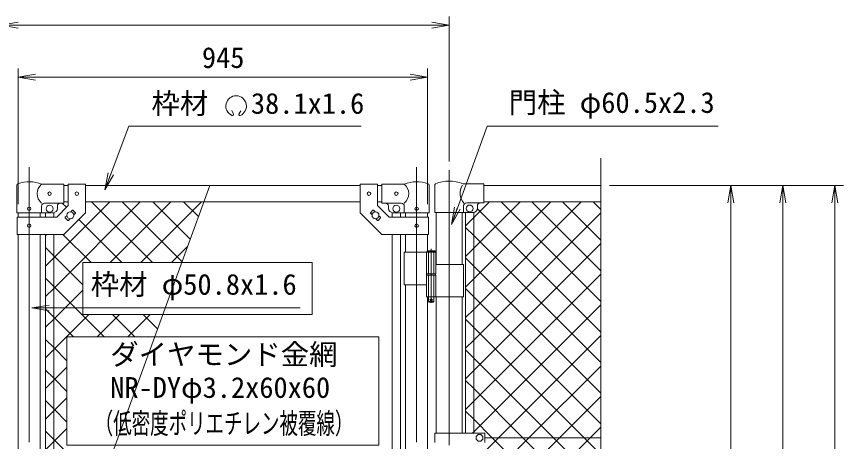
# Model space of a CAD drawing. Units: millimetres, scale not verified. Extents: x -4200 to 4200, y -2970 to 2970.
# Drawn here: x -2683 to -774, y 670 to 1651 of the extents above; entities that cross this region are included whole.
import ezdxf
from ezdxf.enums import TextEntityAlignment as Align

# ---------------------------------------------------------------- set-up
doc = ezdxf.new("R2010")
doc.units = ezdxf.units.MM
doc.header["$LTSCALE"] = 20
doc.linetypes.add('DASHED', pattern=[7.5, 6, -1.5])
doc.linetypes.add('USER1', pattern=[50.8, 31.75, -6.35, 6.35, -6.35])
for name, color, linetype, lineweight in [('0-1_D-BMK', 2, 'USER1', 13), ('0-2_D-STR1', 1, 'Continuous', 18), ('0-3_D-STR3', 3, 'Continuous', 13), ('0-7_D-STR-DIM', 7, 'Continuous', 9), ('0-8_0', 7, 'Continuous', 9), ('0-9_D-STR2', 7, 'Continuous', 9), ('0-A_D-STR-TXT', 7, 'Continuous', 9), ('0-B_Defpoints', 8, 'Continuous', 18)]:
    doc.layers.add(name, color=color, linetype=linetype, lineweight=lineweight)
doc.styles.add('ＭＳ ゴシック', font='')
doc.styles.get('ＭＳ ゴシック').set_extended_font_data('MS Gothic')

# ---------------------------------------------------------------- blocks, each defined once
blk = doc.blocks.new('_Open')
at = {"layer": '0-8_0'}
blk.add_line((-20, 3.33), (0, 0), dxfattribs=at)
blk.add_lwpolyline([(-20, -3.33), (0, 0), (-20, 0)], dxfattribs=at)

msp = doc.modelspace()

# ---------------------------------------------------------------- linework, layer by layer
at = {"layer": '0-1_D-BMK'}
for p, q in [((-2653.4, 1303.1), (-2653.4, -535.29)), ((-1759.2, 1303.1), (-1759.2, -535.29)), ((-1684.05, 1296.61), (-1684.05, -849.21)), ((-1725.78, 1114.79), (-1725.78, 989.9)), ((-1729.4, 996.87), (-1722.15, 996.87))]:
    msp.add_line(p, q, dxfattribs=at)
at = {"layer": '0-2_D-STR1'}
for p, q in [((-2573.4, 1261.37), (-2563.4, 1261.37)), ((-2523.4, 1261.37), (-1889.2, 1261.37)), ((-1849.2, 1261.37), (-1839.2, 1261.37)), ((-1604.05, 1261.37), (-1334.05, 1261.37)), ((-2573.4, 1223.37), (-2563.4, 1223.37)), ((-2523.4, 1223.37), (-1889.2, 1223.37)), ((-1849.2, 1223.37), (-1839.2, 1223.37)), ((-1604.05, 1223.37), (-1334.05, 1223.37)), ((-2678.8, 1198.37), (-2678.8, 1188.32)), ((-2628, 1198.37), (-2628, 1188.32)), ((-1784.6, 1198.37), (-1784.6, 1188.32)), ((-1733.8, 1198.37), (-1733.8, 1188.32)), ((-1714.3, 1199.07), (-1714.3, 1078.87)), ((-1653.8, 1199.07), (-1653.8, 1078.87)), ((-2678.8, 1148.32), (-2678.8, 411.37)), ((-2628, 1148.32), (-2628, 411.37)), ((-1784.6, 1148.32), (-1784.6, 1106.87)), ((-1733.8, 1148.32), (-1733.8, 1109.87)), ((-1784.6, 1031.87), (-1784.6, 411.37)), ((-1733.8, 1003.87), (-1733.8, 411.37)), ((-1714.3, 1003.87), (-1714.3, 688.87)), ((-1653.8, 1003.87), (-1653.8, 688.87))]:
    msp.add_line(p, q, dxfattribs=at)
at = {"layer": '0-3_D-STR3'}
for p, q in [((-2681.95, 1198.37), (-2681.95, 1262.06)), ((-2573.4, 1264.37), (-2624.85, 1264.37)), ((-2573.4, 1264.37), (-2573.4, 1220.37)), ((-2563.4, 1264.57), (-2563.4, 1214.89)), ((-2563.4, 1264.57), (-2523.4, 1264.57)), ((-2523.4, 1264.57), (-2523.4, 1198.32)), ((-1889.2, 1264.57), (-1889.2, 1198.32)), ((-1849.2, 1264.57), (-1889.2, 1264.57)), ((-1849.2, 1264.57), (-1849.2, 1214.89)), ((-1839.2, 1264.37), (-1787.75, 1264.37)), ((-1839.2, 1264.37), (-1839.2, 1220.37)), ((-1730.65, 1198.37), (-1730.65, 1262.06)), ((-1717.45, 1261.92), (-1717.45, 1199.07)), ((-1652.91, 1265.07), (-1604.05, 1265.07)), ((-1604.05, 1221.07), (-1604.05, 1265.07)), ((-2624.85, 1198.37), (-2624.85, 1213.37)), ((-2573.4, 1220.37), (-2617.85, 1220.37)), ((-2589.96, 1188.32), (-2563.4, 1214.89)), ((-2588.4, 1213.37), (-2588.4, 1208.37)), ((-2557.52, 1200.27), (-2553.8, 1203.98)), ((-2552.39, 1203.98), (-2546.73, 1198.33)), ((-1860.21, 1203.98), (-1865.86, 1198.33)), ((-1855.08, 1200.27), (-1858.79, 1203.98)), ((-1822.63, 1188.32), (-1849.2, 1214.89)), ((-1839.2, 1220.37), (-1794.75, 1220.37)), ((-1824.2, 1213.37), (-1824.2, 1208.37)), ((-1787.75, 1198.37), (-1787.75, 1213.37)), ((-1650.65, 1214.07), (-1650.65, 1199.07)), ((-1643.65, 1221.07), (-1604.05, 1221.07)), ((-1619.05, 1209.07), (-1619.05, 1214.07)), ((-2681.95, 1198.37), (-2624.85, 1198.37)), ((-2681.1, 1188.32), (-2589.96, 1188.32)), ((-2681.1, 1188.32), (-2681.1, 1148.32)), ((-2624.85, 1198.37), (-2598.4, 1198.37)), ((-2615.9, 1198.37), (-2615.9, 1188.32)), ((-2596.9, 1198.37), (-2596.9, 1188.32)), ((-2570.06, 1187.72), (-2566.35, 1191.44)), ((-2570.06, 1186.31), (-2564.41, 1180.65)), ((-2562.99, 1180.65), (-2559.28, 1184.37)), ((-2550.44, 1193.2), (-2546.73, 1196.91)), ((-1862.15, 1193.2), (-1865.86, 1196.91)), ((-1849.6, 1180.65), (-1853.32, 1184.37)), ((-1842.53, 1186.31), (-1848.19, 1180.65)), ((-1842.53, 1187.72), (-1846.24, 1191.44)), ((-1731.5, 1188.32), (-1822.63, 1188.32)), ((-1815.7, 1198.37), (-1815.7, 1188.32)), ((-1787.75, 1198.37), (-1814.2, 1198.37)), ((-1796.7, 1198.37), (-1796.7, 1188.32)), ((-1730.65, 1198.37), (-1787.75, 1198.37)), ((-1731.5, 1188.32), (-1731.5, 1148.32)), ((-1717.45, 1199.07), (-1629.05, 1199.07)), ((-1646.55, 1199.07), (-1646.55, 688.87)), ((-1627.55, 1199.07), (-1627.55, 688.87)), ((-2615.9, 1148.32), (-2615.9, 413.87)), ((-2596.9, 1148.32), (-2596.9, 413.87)), ((-1815.7, 1148.32), (-1815.7, 413.87)), ((-1796.7, 1148.32), (-1796.7, 413.87)), ((-1715.78, 1108.87), (-1735.78, 1108.87)), ((-1734.78, 1109.87), (-1716.78, 1109.87)), ((-1715.78, 1108.87), (-1716.78, 1109.87)), ((-1715.78, 1108.87), (-1715.78, 1106.87)), ((-1787.75, 1106.87), (-1787.75, 1031.87)), ((-1787.75, 1106.87), (-1714.98, 1106.87)), ((-1736.58, 1106.87), (-1736.58, 1056.87)), ((-1714.98, 1106.87), (-1714.98, 1056.87)), ((-1714.98, 1078.87), (-1650.75, 1078.87)), ((-1650.75, 1078.87), (-1650.75, 1003.87)), ((-1736.58, 1056.87), (-1714.98, 1056.87)), ((-1736.58, 1053.87), (-1714.98, 1053.87)), ((-1736.58, 1053.87), (-1736.58, 1003.87)), ((-1736.28, 1056.87), (-1736.28, 1053.87)), ((-1736.28, 1053.87), (-1715.28, 1053.87)), ((-1715.28, 1056.87), (-1715.28, 1053.87)), ((-1714.98, 1053.87), (-1714.98, 1003.87)), ((-1787.75, 1031.87), (-1736.8, 1031.87)), ((-1736.58, 1003.87), (-1650.75, 1003.87)), ((-1731.78, 1003.87), (-1731.78, 992.87)), ((-1730.78, 991.87), (-1731.78, 992.87)), ((-1720.78, 991.87), (-1719.78, 992.87)), ((-1730.78, 991.87), (-1720.78, 991.87)), ((-1716.85, 688.87), (-1716.85, 667.87)), ((-1716.85, 688.87), (-1602.05, 688.87)), ((-1602.05, 688.87), (-1602.05, 667.87)), ((-1334.05, 678.37), (-1602.05, 678.37))]:
    msp.add_line(p, q, dxfattribs=at)
at = {"layer": '0-3_D-STR3', "linetype": 'DASHED'}
for p, q in [((-1732.08, 1106.87), (-1732.08, 1056.87)), ((-1719.48, 1106.87), (-1719.48, 1056.87)), ((-1732.08, 1053.87), (-1732.08, 1003.87)), ((-1719.48, 1053.87), (-1719.48, 1003.87))]:
    msp.add_line(p, q, dxfattribs=at)
at = {"layer": '0-3_D-STR3'}
for points in [[(-2681.1, 1148.32), (-2573.4, 1148.32), (-2523.4, 1198.32)], [(-1731.5, 1148.32), (-1839.2, 1148.32), (-1889.2, 1198.32)], [(-1734.78, 1109.87), (-1735.78, 1108.87), (-1735.78, 1106.87)], [(-1719.78, 1003.87), (-1719.78, 992.87), (-1731.78, 992.87)]]:
    msp.add_lwpolyline(points, dxfattribs=at)
for centre, radius in [((-2606.4, 1242.37), 4), ((-2543.4, 1242.32), 4), ((-1869.2, 1242.32), 4), ((-1806.2, 1242.37), 4), ((-2653.4, 1207.37), 4), ((-2606.4, 1207.37), 8), ((-1806.2, 1207.37), 8), ((-1759.2, 1207.37), 4), ((-1637.05, 1208.07), 8), ((-2558.4, 1192.32), 8), ((-1854.2, 1192.32), 8), ((-2653.4, 1168.32), 4), ((-1759.2, 1168.32), 4), ((-1725.78, 996.87), 2.5), ((-1614.05, 678.37), 8)]:
    msp.add_circle(centre, radius, dxfattribs=at)
for centre, radius, start, end in [((-2678.65, 1262.06), 3.3, 109.22051, 180), ((-2653.4, 1189.64), 80, 69.0916, 109.22051), ((-2606.65, 1242.37), 28.55, 129.59418, 230.40582), ((-1759.2, 1189.64), 80, 70.77949, 110.9084), ((-1805.94, 1242.37), 28.55, 309.59418, 50.40582), ((-1733.95, 1262.06), 3.3, 0, 70.77949), ((-1714.15, 1261.92), 3.3, 113.10629, 180), ((-1684.05, 1191.37), 80, 67.09875, 113.10629), ((-1625.52, 1243.12), 33.4, 146.35914, 222.2959), ((-2617.85, 1213.37), 7, 90, 180), ((-2598.4, 1208.37), 10, 270, 0), ((-2581.4, 1213.37), 7, 90, 180), ((-2553.09, 1203.28), 1, 45, 135), ((-1859.5, 1203.28), 1, 45, 135), ((-1831.2, 1213.37), 7, 0, 90), ((-1814.2, 1208.37), 10, 180, 270), ((-1794.75, 1213.37), 7, 0, 90), ((-1643.65, 1214.07), 7, 90, 180), ((-1629.05, 1209.07), 10, 270, 0), ((-1612.05, 1214.07), 7, 90, 180), ((-2569.36, 1187.01), 1, 135, 225), ((-2547.44, 1197.62), 1, 315, 45), ((-1865.16, 1197.62), 1, 135, 225), ((-1843.24, 1187.01), 1, 315, 45), ((-2563.7, 1181.36), 1, 225, 315), ((-1848.89, 1181.36), 1, 225, 315)]:
    msp.add_arc(centre, radius, start, end, dxfattribs=at)
at = {"layer": '0-7_D-STR-DIM'}
for p, q in [((-1684.05, 1316.61), (-1684.05, 1651.37)), ((-2679.05, 1631.37), (-1724.05, 1631.37)), ((-2678.8, 1218.37), (-2678.8, 1531.37)), ((-1733.8, 1218.37), (-1733.8, 1531.37)), ((-2638.8, 1511.37), (-1773.8, 1511.37)), ((-1334.05, 412.02), (-1334.05, 1324.37)), ((-1314.05, 1261.37), (-1014.05, 1261.37)), ((-1314.05, 1261.37), (-894.05, 1261.37)), ((-1314.05, 1261.37), (-774.05, 1261.37)), ((-1034.05, -448.63), (-1034.05, 1221.37)), ((-914.05, -498.63), (-914.05, 1221.37)), ((-794.05, -798.63), (-794.05, 1221.37))]:
    msp.add_line(p, q, dxfattribs=at)
at = {"layer": '0-9_D-STR2'}
for p, q in [((-2596.9, 1094.16), (-2467.69, 1223.37)), ((-2596.9, 1023.45), (-2396.98, 1223.37)), ((-2369.06, 1083.07), (-2509.35, 1223.37)), ((-2466.57, 1083.07), (-2326.27, 1223.37)), ((-2300.79, 1085.51), (-2438.64, 1223.37)), ((-2395.85, 1083.07), (-2255.56, 1223.37)), ((-2281.92, 1137.35), (-2367.93, 1223.37)), ((-2263.05, 1189.2), (-2297.22, 1223.37)), ((-1627.55, 1187.08), (-1591.25, 1223.37)), ((-1627.55, 1116.36), (-1520.54, 1223.37)), ((-1627.55, 1045.65), (-1449.83, 1223.37)), ((-1627.55, 974.94), (-1379.12, 1223.37)), ((-1334.05, 993.39), (-1564.02, 1223.37)), ((-1334.05, 1064.1), (-1493.31, 1223.37)), ((-1334.05, 1134.81), (-1422.6, 1223.37)), ((-1334.05, 1205.52), (-1351.89, 1223.37)), ((-2567.49, 1210.79), (-2577.06, 1220.37)), ((-1334.05, 922.68), (-1619.16, 1207.79)), ((-2615.72, 1188.32), (-2615.9, 1188.49)), ((-1646.55, 1168.08), (-1627.55, 1187.08)), ((-1627.55, 904.23), (-1334.05, 1197.73)), ((-2439.77, 1083.07), (-2539.2, 1182.51)), ((-1627.55, 1145.47), (-1646.55, 1164.47)), ((-2615.9, 1145.87), (-2613.45, 1148.32)), ((-2510.48, 1083.07), (-2575.72, 1148.32)), ((-1334.05, 851.97), (-1627.55, 1145.47)), ((-1627.55, 833.52), (-1334.05, 1127.02)), ((-2325.14, 1083.07), (-2288.25, 1119.97)), ((-1646.55, 1097.36), (-1627.55, 1116.36)), ((-2615.9, 1075.16), (-2596.9, 1094.16)), ((-1627.55, 1074.76), (-1646.55, 1093.76)), ((-1334.05, 781.26), (-1627.55, 1074.76)), ((-1627.55, 762.81), (-1334.05, 1056.31)), ((-2596.9, 1028.07), (-2615.9, 1047.07)), ((-1646.55, 1026.65), (-1627.55, 1045.65)), ((-2615.9, 1004.45), (-2596.9, 1023.45)), ((-2480.19, 911.37), (-2596.9, 1028.07)), ((-1627.55, 1004.05), (-1646.55, 1023.05)), ((-1334.05, 710.55), (-1627.55, 1004.05)), ((-2596.9, 957.36), (-2615.9, 976.36)), ((-1646.55, 955.94), (-1627.55, 974.94)), ((-2550.91, 911.37), (-2596.9, 957.36)), ((-2496.85, 911.37), (-2445.14, 963.07)), ((-2409.48, 911.37), (-2461.19, 963.07)), ((-2426.14, 911.37), (-2374.43, 963.07)), ((-2357.39, 929.99), (-2390.48, 963.07)), ((-1627.55, 933.34), (-1646.55, 952.34)), ((-1372.58, 678.37), (-1627.55, 933.34)), ((-2596.9, 886.65), (-2615.9, 905.65)), ((-1646.55, 885.23), (-1627.55, 904.23)), ((-1570.57, 678.37), (-1334.05, 914.89)), ((-2566.55, 856.3), (-2596.9, 886.65)), ((-1627.55, 862.63), (-1646.55, 881.63)), ((-1443.29, 678.37), (-1627.55, 862.63)), ((-1499.86, 678.37), (-1334.05, 844.18)), ((-2596.9, 815.94), (-2615.9, 834.94)), ((-1646.55, 814.52), (-1627.55, 833.52)), ((-2566.55, 785.59), (-2596.9, 815.94)), ((-1627.55, 791.91), (-1646.55, 810.91)), ((-1514, 678.37), (-1627.55, 791.91)), ((-1429.15, 678.37), (-1334.05, 773.47)), ((-1646.55, 743.81), (-1627.55, 762.81)), ((-2596.9, 674.51), (-2615.9, 693.51)), ((-1358.44, 678.37), (-1334.05, 702.76)), ((-2489.48, 567.09), (-2596.9, 674.51)), ((-1627.55, 621.39), (-1570.57, 678.37)), ((-1627.55, 550.68), (-1499.86, 678.37)), ((-1627.55, 479.97), (-1429.15, 678.37)), ((-1627.55, 409.26), (-1358.44, 678.37)), ((-1334.05, 498.41), (-1514, 678.37)), ((-1334.05, 569.13), (-1443.29, 678.37)), ((-1334.05, 639.84), (-1372.58, 678.37))]:
    msp.add_line(p, q, dxfattribs=at)
for points in [[(-2529.95, 1031.83), (-2596.9, 1098.78), (-2615.9, 1117.78)], [(-2615.9, 933.74), (-2596.9, 952.74), (-2529.95, 1019.69)], [(-1630.78, 688.87), (-1627.55, 692.1), (-1334.05, 985.6)], [(-2615.9, 863.03), (-2596.9, 882.03), (-2515.85, 963.07)], [(-2615.9, 792.32), (-2596.9, 811.32), (-2566.55, 841.67)], [(-2615.9, 721.61), (-2596.9, 740.61), (-2566.55, 770.96)], [(-2566.55, 714.88), (-2596.9, 745.23), (-2615.9, 764.23)], [(-1334.05, 427.7), (-1584.71, 678.37), (-1627.55, 721.2), (-1646.55, 740.2)], [(-2615.9, 650.9), (-2596.9, 669.9), (-2566.55, 700.25)]]:
    msp.add_lwpolyline(points, dxfattribs=at)
at = {"layer": '0-A_D-STR-TXT'}
for p, q in [((-2182.01, 1425.75), (-2185.84, 1433.96)), ((-2169.42, 1425.74), (-2164.9, 1433.58))]:
    msp.add_line(p, q, dxfattribs=at)
for points in [[(-1887.47, 1398.46), (-2423.67, 1398.46), (-2478.23, 1252.8)], [(-1063.15, 1398.46), (-1596.31, 1398.46), (-1678.24, 1172.73)], [(-2027.66, 978.29), (-2448.49, 978.29), (-2645.64, 978.29)]]:
    msp.add_lwpolyline(points, dxfattribs=at)
for centre, radius, start, end in [((-2175.72, 1444.63), 23.75, 292.92895, 245.65759), ((-2184.47, 1425.29), 2.5, 245.55066, 10.6575), ((-2166.97, 1425.28), 2.5, 169.34241, 276.63708)]:
    msp.add_arc(centre, radius, start, end, dxfattribs=at)
at = {"layer": '0-B_Defpoints'}
msp.add_line((-2678.8, 46.94), (-2236.78, 1261.37), dxfattribs=at)
for points in [[(-1999.95, 1083.07), (-2529.95, 1083.07), (-2529.95, 963.07), (-1999.95, 963.07)], [(-2566.55, 661.37), (-2566.55, 911.37), (-1846.55, 911.37), (-1846.55, 661.37)]]:
    msp.add_lwpolyline(points, close=True, dxfattribs=at)

# ---------------------------------------------------------------- block references
at = {"layer": '0-7_D-STR-DIM', "xscale": 2, "yscale": 2}
for p, rotation in [((-2719.05, 1631.37), 180), ((-2678.8, 1511.37), 180), ((-1034.05, 1261.37), 90), ((-914.05, 1261.37), 90), ((-794.05, 1261.37), 90)]:
    msp.add_blockref('_Open', p, dxfattribs=dict(at, rotation=rotation))
for p in [(-1684.05, 1631.37), (-1733.8, 1511.37)]:
    msp.add_blockref('_Open', p, dxfattribs=at)
at = {"layer": '0-A_D-STR-TXT', "xscale": 2, "yscale": 2}
for p, rotation in [((-2478.93, 1250.93), 249.46512), ((-1678.92, 1170.85), 250.05227), ((-2647.64, 978.29), 180)]:
    msp.add_blockref('_Open', p, dxfattribs=dict(at, rotation=rotation))

# ---------------------------------------------------------------- texts
at = {"layer": '0-7_D-STR-DIM', "style": 'ＭＳ ゴシック'}
msp.add_text('945', height=48.09, dxfattribs=at).set_placement((-2254.77, 1518.12), align=Align.BOTTOM_LEFT)
at = {"layer": '0-A_D-STR-TXT', "style": 'ＭＳ ゴシック'}
for s, p in [('枠材 \u300038.1x1.6', (-2371.22, 1412.32)), ('門柱 φ60.5x2.3', (-1546.65, 1414.35)), ('枠材 φ50.8x1.6', (-2511.42, 994.43)), ('ダイヤモンド金網', (-2466.44, 832.62)), ('NR-DYφ3.2x60x60', (-2466.44, 756.18))]:
    msp.add_text(s, height=48.09, dxfattribs=at).set_placement(p, align=Align.BOTTOM_LEFT)
at = {"layer": '0-A_D-STR-TXT', "style": 'ＭＳ ゴシック', "width": 0.65}
msp.add_text('（低密度ポリエチレン被覆線）', height=48.09, dxfattribs=at).set_placement((-2502.18, 673.38), align=Align.BOTTOM_LEFT)

doc.saveas('drawing.dxf')
